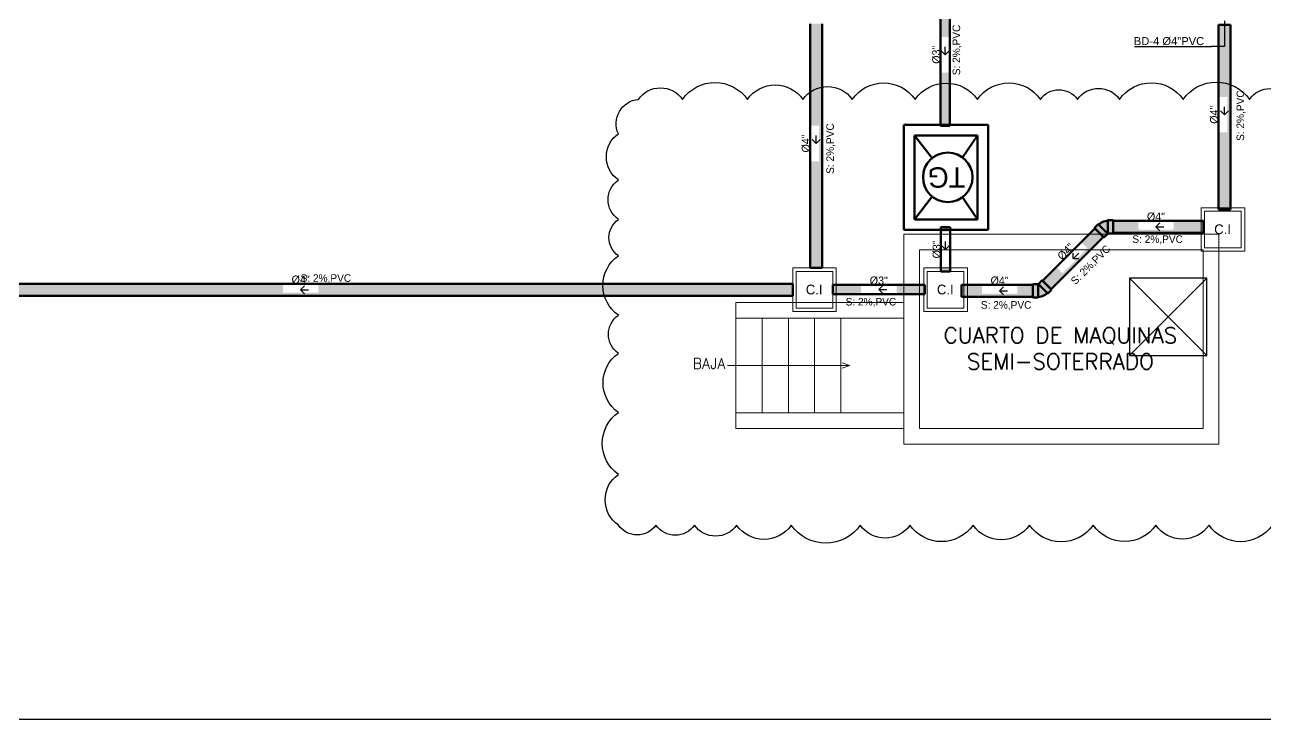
# Model space of a CAD drawing. Header units: metres. Extents: x -232 to 581, y 30 to 789.
# Drawn here: x 102.45 to 114.26, y 374.67 to 381.28 of the extents above; entities that cross this region are included whole.
import ezdxf

# ---------------------------------------------------------------- set-up
doc = ezdxf.new("R2010")
doc.units = ezdxf.units.M
doc.linetypes.add('HIDDEN2', pattern=[0.1875, 0.125, -0.0625])
for name, color, linetype, lineweight in [('000000ELEMENTOS', 252, 'Continuous', 18), ('A-FLOR', 253, 'Continuous', 0), ('baños', 140, 'Continuous', 0), ('M-Hidn-Std-Subd', 8, 'HIDDEN2', 35), ('M-Pipe-Std', 153, 'Continuous', 50), ('textos', 7, 'Continuous', 0)]:
    doc.layers.add(name, color=color, linetype=linetype, lineweight=lineweight)
for name, color, linetype in [('_electricos-Leyenda', 7, 'Continuous'), ('A-TEXT', 252, 'Continuous'), ('GEN-TEXTOS INFO', 7, 'Continuous'), ('M-SY-PIPE-STANDARD-Drenaje Ventilacion', 254, 'Continuous')]:
    doc.layers.add(name, color=color, linetype=linetype)
doc.layers.add('M-SY-PIPE-STANDARD-Drenaje Sanitario', color=7, linetype='Continuous', true_color=0x726558)
doc.layers.add('PISO', color=7, linetype='Continuous', lineweight=5, true_color=0xe6e6e6)
doc.styles.add('DS-CAST-01', font='GOTHIC.TTF', dxfattribs={"height": 3})
doc.styles.add('Schedule-Header', font='arial.ttf')
doc.styles.add('SIST.-CAST-01', font='GOTHIC.TTF', dxfattribs={"height": 2})
doc.styles.get("Standard").update_dxf_attribs({"font": 'arial.ttf'})

# ---------------------------------------------------------------- blocks, each defined once
blk = doc.blocks.new('20.03.2026 LN 09 PRIMER NIVEL ARQ')
at = {"layer": 'A-FLOR', "color": 1}
blk.add_line((5.414, -66.339), (5.414, -65.539), dxfattribs=at)
blk.add_lwpolyline([(9.864, -64.639), (7.164, -64.639), (7.164, -66.339), (9.864, -66.339)], close=True, dxfattribs=at)
at = {"layer": 'PISO', "color": 1}
for p, q in [((5.414, -65.139), (7.014, -65.139)), ((5.414, -65.139), (5.414, -66.339)), ((5.414, -65.289), (7.014, -65.289)), ((5.664, -66.189), (5.664, -65.289)), ((5.914, -66.189), (5.914, -65.289)), ((6.164, -66.189), (6.164, -65.289)), ((6.414, -66.189), (6.414, -65.289)), ((7.014, -66.189), (5.414, -66.189)), ((7.014, -66.339), (5.414, -66.339))]:
    blk.add_line(p, q, dxfattribs=at)
blk.add_lwpolyline([(7.014, -64.489), (10.014, -64.489), (10.014, -66.489), (7.014, -66.489)], close=True, dxfattribs=at)
at = {"layer": 'textos', "color": 1}
for q in [(5.334, -65.739), (6.426, -65.713), (6.426, -65.765)]:
    blk.add_line((6.501, -65.739), q, dxfattribs=at)
at = {"layer": 'baños', "color": 1, "linetype": 'Continuous'}
for tag in ['MATERIAL', 'PRODUCT', 'TRADENAME', 'MODELNUMBER']:
    blk.add_attdef(tag, (-12.061, -62.071), '', height=0.0000254, rotation=359.9999, dxfattribs=at)
at = {"layer": 'textos', "color": 1, "width": 4.62864}
for s, insert, char_height, attachment_point in [('\\pxqc;{\\Fromans|c0;CUARTO DE MAQUINAS\\PSEMI-SOTERRADO}', (10.819, -65.776), 0.15, 9), ('\\pxql;{\\Fromans|c0;BAJA}', (5.002, -65.77), 0.1, 7)]:
    blk.add_mtext(s, dxfattribs=dict(at, insert=insert, char_height=char_height, attachment_point=attachment_point))
blk = doc.blocks.new('_Open90')
at = {"color": 0, "linetype": 'ByBlock', "lineweight": -2}
for p, q in [((0, 0), (-1, 0)), ((-0.5, 0.5), (0, 0)), ((0, 0), (-0.5, -0.5))]:
    blk.add_line(p, q, dxfattribs=at)
blk = doc.blocks.new('DR 20.03.26 LN09')
at = {"layer": 'M-SY-PIPE-STANDARD-Drenaje Sanitario', "linetype": 'Continuous', "lineweight": 50}
for points in [[(-14064.73, -3071.91), (-14061.23, -3071.91), (-14061.23, -3020.63), (-14062.98, -3020.63), (-14064.73, -3020.63), (-14064.73, -3038.66), (-14061.43, -3038.66), (-14061.43, -3051.97), (-14064.73, -3051.97)], [(-14113.67, -3125.26), (-14109.17, -3125.26), (-14109.17, -3033.68), (-14111.42, -3033.68), (-14113.67, -3033.68), (-14113.67, -3071.92), (-14110.37, -3071.92), (-14110.37, -3085.22), (-14113.67, -3085.22)], [(-13960.57, -3103.33), (-13956.07, -3103.33), (-13956.07, -3034.06), (-13958.32, -3034.06), (-13960.57, -3034.06), (-13960.57, -3061.14), (-13957.27, -3061.14), (-13957.27, -3074.45), (-13960.57, -3074.45)], [(-14064.6, -3126.63), (-14061.1, -3126.63), (-14061.1, -3109.96), (-14064.6, -3109.96), (-14064.6, -3111.65), (-14061.3, -3111.65), (-14061.3, -3124.95), (-14064.6, -3124.95)], [(-14026.48, -3130.05), (-14024.88, -3131.64), (-14023.29, -3133.23), (-14003.68, -3113.62), (-14005.28, -3112.03), (-14006.87, -3110.44), (-14011.97, -3115.54), (-14009.64, -3117.87), (-14019.04, -3127.28), (-14021.37, -3124.95)], [(-14005.64, -3108.84), (-14007.05, -3110.25), (-14003.5, -3113.81), (-14002.08, -3112.4), (-14002.25, -3112.23), (-14002.21, -3112.19), (-14002.16, -3112.16), (-14002.11, -3112.14), (-14002.05, -3112.13), (-14001.99, -3112.12), (-14001.99, -3112.36), (-13999.99, -3112.36), (-13999.99, -3109.84), (-13999.99, -3107.33), (-14001.99, -3107.33), (-14001.99, -3107.56), (-14002.55, -3107.59), (-14003.09, -3107.69), (-14003.62, -3107.84), (-14004.13, -3108.05), (-14004.61, -3108.32), (-14005.06, -3108.64), (-14005.47, -3109)], [(-13999.99, -3109.84), (-13999.99, -3112.09), (-13966.16, -3112.09), (-13966.16, -3107.59), (-13977.33, -3107.59), (-13977.33, -3110.89), (-13990.63, -3110.89), (-13990.63, -3107.59), (-13999.99, -3107.59)], [(-14489.18, -3131.22), (-14489.18, -3135.72), (-14120.15, -3135.72), (-14120.15, -3131.22), (-14298.02, -3131.22), (-14298.02, -3134.52), (-14311.32, -3134.52), (-14311.32, -3131.22)], [(-14105.12, -3131.58), (-14105.12, -3135.08), (-14070.7, -3135.08), (-14070.7, -3131.58), (-14081.26, -3131.58), (-14081.26, -3134.88), (-14094.56, -3134.88), (-14094.56, -3131.58)], [(-14056.86, -3131.58), (-14056.86, -3136.08), (-14030.17, -3136.08), (-14030.17, -3133.83), (-14030.17, -3131.58), (-14035.96, -3131.58), (-14035.96, -3134.88), (-14049.26, -3134.88), (-14049.26, -3131.58)], [(-14030.17, -3131.31), (-14030.17, -3136.34), (-14028.17, -3136.34), (-14028.17, -3136.11), (-14027.61, -3136.08), (-14027.07, -3135.98), (-14026.54, -3135.83), (-14026.03, -3135.62), (-14025.55, -3135.35), (-14025.1, -3135.03), (-14024.69, -3134.67), (-14024.52, -3134.83), (-14023.11, -3133.42), (-14026.66, -3129.86), (-14028.08, -3131.27), (-14027.91, -3131.44), (-14027.97, -3131.49), (-14028.03, -3131.52), (-14028.1, -3131.54), (-14028.17, -3131.55), (-14028.17, -3131.31)]]:
    blk.add_hatch(color=251, dxfattribs=at).paths.add_polyline_path(points, flags=0)
at = {"layer": '000000ELEMENTOS', "color": 10, "linetype": 'Continuous', "lineweight": 15}
for p, q in [((-13950.71, -3102.67), (-13967.03, -3102.67)), ((-13967.03, -3102.67), (-13967.03, -3118.98)), ((-13951.99, -3103.95), (-13965.74, -3103.95)), ((-13965.74, -3103.95), (-13965.74, -3117.7)), ((-13951.99, -3117.7), (-13951.99, -3103.95)), ((-13950.71, -3118.98), (-13950.71, -3102.67)), ((-13967.03, -3118.98), (-13950.71, -3118.98)), ((-13965.74, -3117.7), (-13951.99, -3117.7)), ((-14103.84, -3125.26), (-14120.15, -3125.26)), ((-14120.15, -3125.26), (-14120.15, -3141.58)), ((-14105.12, -3126.54), (-14118.87, -3126.54)), ((-14118.87, -3126.54), (-14118.87, -3140.29)), ((-14105.12, -3140.29), (-14105.12, -3126.54)), ((-14103.84, -3141.58), (-14103.84, -3125.26)), ((-14054.69, -3125.26, -2.58), (-14071, -3125.26, -2.58)), ((-14071, -3125.26, -2.58), (-14071, -3141.58, -2.58)), ((-14055.97, -3126.54, -2.58), (-14069.72, -3126.54, -2.58)), ((-14069.72, -3126.54, -2.58), (-14069.72, -3140.29, -2.58)), ((-14055.97, -3140.29, -2.58), (-14055.97, -3126.54, -2.58)), ((-14054.69, -3141.58, -2.58), (-14054.69, -3125.26, -2.58)), ((-14120.15, -3141.58), (-14103.84, -3141.58)), ((-14118.87, -3140.29), (-14105.12, -3140.29)), ((-14071, -3141.58, -2.58), (-14054.69, -3141.58, -2.58)), ((-14069.72, -3140.29, -2.58), (-14055.97, -3140.29, -2.58))]:
    blk.add_line(p, q, dxfattribs=at)
at = {"layer": '000000ELEMENTOS'}
for p, q in [((-13967.03, -3102.67), (-13950.71, -3102.67)), ((-13967.03, -3118.98), (-13967.03, -3102.67)), ((-13965.74, -3103.95), (-13951.99, -3103.95)), ((-13965.74, -3117.7), (-13965.74, -3103.95)), ((-13951.99, -3103.95), (-13951.99, -3117.7)), ((-13950.71, -3102.67), (-13950.71, -3118.98)), ((-13950.71, -3118.98), (-13967.03, -3118.98)), ((-13951.99, -3117.7), (-13965.74, -3117.7)), ((-14120.15, -3125.26), (-14103.84, -3125.26)), ((-14120.15, -3141.58), (-14120.15, -3125.26)), ((-14118.87, -3126.54), (-14105.12, -3126.54)), ((-14118.87, -3140.29), (-14118.87, -3126.54)), ((-14105.12, -3126.54), (-14105.12, -3140.29)), ((-14103.84, -3125.26), (-14103.84, -3141.58)), ((-14071, -3125.26, -2.58), (-14054.69, -3125.26, -2.58)), ((-14071, -3141.58, -2.58), (-14071, -3125.26, -2.58)), ((-14069.72, -3126.54, -2.58), (-14055.97, -3126.54, -2.58)), ((-14069.72, -3140.29, -2.58), (-14069.72, -3126.54, -2.58)), ((-14055.97, -3126.54, -2.58), (-14055.97, -3140.29, -2.58)), ((-14054.69, -3125.26, -2.58), (-14054.69, -3141.58, -2.58)), ((-14103.84, -3141.58), (-14120.15, -3141.58)), ((-14105.12, -3140.29), (-14118.87, -3140.29)), ((-14054.69, -3141.58, -2.58), (-14071, -3141.58, -2.58)), ((-14055.97, -3140.29, -2.58), (-14069.72, -3140.29, -2.58))]:
    blk.add_line(p, q, dxfattribs=at)
at = {"layer": 'A-TEXT', "linetype": 'ByBlock', "lineweight": -2}
for p, q in [((-13958.32, -3032.56, -17.7), (-13958.32, -3042.17, -17.7)), ((-13991.99, -3042.17, -17.7), (-13963.17, -3042.17, -17.7)), ((-13958.32, -3042.17, -17.7), (-13963.17, -3042.17, -17.7))]:
    blk.add_line(p, q, dxfattribs=at)
at = {"layer": 'M-Pipe-Std'}
for p, q in [((-14078.48, -3111), (-14078.48, -3071.58)), ((-14078.48, -3071.58), (-14046.94, -3071.58)), ((-14078.48, -3071.58), (-14078.48, -3071.58, -22.1)), ((-14078.48, -3111, -22.1), (-14078.48, -3071.58, -22.1)), ((-14078.48, -3071.58, -22.1), (-14046.94, -3071.58, -22.1)), ((-14046.94, -3071.58), (-14046.94, -3111)), ((-14046.94, -3071.58), (-14046.94, -3071.58, -22.1)), ((-14046.94, -3071.58, -22.1), (-14046.94, -3111, -22.1)), ((-14067.87, -3084.02), (-14074.54, -3075.52)), ((-14074.54, -3107.06), (-14074.54, -3075.52)), ((-14074.54, -3075.52), (-14050.88, -3075.52)), ((-14056.52, -3083.79), (-14050.88, -3075.52)), ((-14050.88, -3075.52), (-14050.88, -3107.06)), ((-14067.87, -3098.47), (-14074.54, -3107.06)), ((-14056.52, -3098.7), (-14050.88, -3107.06)), ((-14046.94, -3111), (-14078.48, -3111)), ((-14078.48, -3111), (-14078.48, -3111, -22.1)), ((-14046.94, -3111, -22.1), (-14078.48, -3111, -22.1)), ((-14050.88, -3107.06), (-14074.54, -3107.06)), ((-14046.94, -3111), (-14046.94, -3111, -22.1))]:
    blk.add_line(p, q, dxfattribs=at)
blk.add_circle((-14062.04, -3091.24), 9.28, dxfattribs=at)
at = {"layer": 'M-SY-PIPE-STANDARD-Drenaje Sanitario'}
for p, q in [((-13993.92, -3129.06), (-13993.92, -3158.09)), ((-13964.9, -3129.06), (-13993.92, -3129.06)), ((-13964.9, -3158.09), (-13993.92, -3129.06)), ((-13993.92, -3158.09), (-13964.9, -3129.06)), ((-13964.9, -3158.09), (-13964.9, -3129.06)), ((-13993.92, -3158.09), (-13964.9, -3158.09))]:
    blk.add_line(p, q, dxfattribs=at)
at = {"layer": 'M-SY-PIPE-STANDARD-Drenaje Sanitario', "color": 251, "linetype": 'Continuous', "lineweight": 50}
for points in [[(-14064.73, -3020.63), (-14064.73, -3071.91)], [(-14061.23, -3071.91), (-14061.23, -3020.63)], [(-14113.67, -3033.68), (-14113.67, -3125.26)], [(-14109.17, -3125.26), (-14109.17, -3033.68)], [(-13956.07, -3034.06), (-13960.57, -3034.06)], [(-13960.57, -3034.06), (-13960.57, -3103.33)], [(-13956.07, -3103.33), (-13956.07, -3034.06)], [(-14061.23, -3071.91), (-14064.73, -3071.91)], [(-13956.07, -3103.33), (-13960.57, -3103.33)], [(-14064.6, -3126.63), (-14064.6, -3109.96)], [(-14064.6, -3109.96), (-14061.1, -3109.96)], [(-14061.1, -3109.96), (-14061.1, -3126.63)], [(-14006.87, -3110.44), (-14026.48, -3130.05)], [(-14005.64, -3108.84), (-14007.05, -3110.25)], [(-14007.05, -3110.25), (-14003.5, -3113.81)], [(-14003.68, -3113.62), (-14006.87, -3110.44)], [(-14002.08, -3112.4), (-14005.64, -3108.84)], [(-14005.47, -3109), (-14005.06, -3108.64), (-14004.61, -3108.32), (-14004.13, -3108.05), (-14003.62, -3107.84), (-14003.09, -3107.69), (-14002.55, -3107.59), (-14001.99, -3107.56)], [(-14002.25, -3112.23), (-14005.47, -3109)], [(-14001.99, -3107.33), (-14001.99, -3109.84)], [(-13999.99, -3107.33), (-14001.99, -3107.33)], [(-14001.99, -3107.56), (-14001.99, -3112.12)], [(-14001.99, -3109.84), (-14001.99, -3112.36)], [(-13999.99, -3109.84), (-13999.99, -3107.33)], [(-13966.16, -3107.59), (-13999.99, -3107.59)], [(-13999.99, -3107.59), (-13999.99, -3112.09)], [(-13999.99, -3112.36), (-13999.99, -3109.84)], [(-13966.16, -3107.59), (-13966.16, -3112.09)], [(-14023.29, -3133.23), (-14003.68, -3113.62)], [(-14002.08, -3112.4), (-14003.5, -3113.81)], [(-14001.99, -3112.12), (-14002.05, -3112.13), (-14002.11, -3112.14), (-14002.16, -3112.16), (-14002.21, -3112.19), (-14002.25, -3112.23)], [(-13999.99, -3112.36), (-14001.99, -3112.36)], [(-13999.99, -3112.09), (-13966.16, -3112.09)], [(-14109.17, -3125.26), (-14113.67, -3125.26)], [(-14061.1, -3126.63), (-14064.6, -3126.63)], [(-14489.18, -3131.22), (-14120.15, -3131.22)], [(-14120.15, -3131.22), (-14120.15, -3135.72)], [(-14105.12, -3131.58), (-14070.7, -3131.58)], [(-14105.12, -3135.08), (-14105.12, -3131.58)], [(-14070.7, -3131.58), (-14070.7, -3135.08)], [(-14030.17, -3131.58), (-14056.86, -3131.58)], [(-14056.86, -3136.08), (-14056.86, -3131.58)], [(-14030.17, -3131.31), (-14030.17, -3136.34)], [(-14028.17, -3131.31), (-14030.17, -3131.31)], [(-14030.17, -3136.08), (-14030.17, -3131.58)], [(-14028.17, -3136.34), (-14028.17, -3131.31)], [(-14028.17, -3131.55), (-14028.1, -3131.54), (-14028.03, -3131.52), (-14027.97, -3131.49), (-14027.91, -3131.44)], [(-14028.17, -3136.11), (-14028.17, -3131.55)], [(-14026.66, -3129.86), (-14028.08, -3131.27)], [(-14028.08, -3131.27), (-14024.52, -3134.83)], [(-14027.91, -3131.44), (-14024.69, -3134.67)], [(-14023.11, -3133.42), (-14026.66, -3129.86)], [(-14026.48, -3130.05), (-14023.29, -3133.23)], [(-14023.11, -3133.42), (-14024.52, -3134.83)], [(-14120.15, -3135.72), (-14489.18, -3135.72)], [(-14070.7, -3135.08), (-14105.12, -3135.08)], [(-14056.86, -3136.08), (-14030.17, -3136.08)], [(-14028.17, -3136.34), (-14030.17, -3136.34)], [(-14024.69, -3134.67), (-14025.1, -3135.03), (-14025.55, -3135.35), (-14026.03, -3135.62), (-14026.54, -3135.83), (-14027.07, -3135.98), (-14027.61, -3136.08), (-14028.17, -3136.11)]]:
    blk.add_lwpolyline(points, dxfattribs=at)
at = {"layer": 'M-SY-PIPE-STANDARD-Drenaje Sanitario', "color": 251, "linetype": 'Continuous', "lineweight": -3}
for p, xscale, yscale, zscale, rotation in [((-13958.32, -3067.8), 3, 3, 3, 270), ((-13983.98, -3109.84), 3, 3, 3, 180), ((-14015.08, -3121.84), 3.000000000000002, 3.000000000000002, 3.000000000000002, 225.0000000000035), ((-14304.67, -3133.47), 3, 3, 3, 180), ((-14087.91, -3133.33), 3, 3, 3, 180), ((-14042.61, -3133.83), 3, 3, 3, 180)]:
    blk.add_blockref('_Open90', p, dxfattribs=dict(at, xscale=xscale, yscale=yscale, zscale=zscale, rotation=rotation))
at = {"layer": 'M-SY-PIPE-STANDARD-Drenaje Ventilacion', "color": 254, "linetype": 'Continuous', "lineweight": -3, "xscale": 3, "yscale": 3, "zscale": 3, "rotation": 270}
for p in [(-14062.98, -3045.31), (-14111.42, -3078.57), (-14062.85, -3118.3)]:
    blk.add_blockref('_Open90', p, dxfattribs=at)
at = {"layer": '000000ELEMENTOS', "style": 'SIST.-CAST-01'}
for p in [(-13962.15, -3112.57), (-14115.27, -3135.16), (-14066.12, -3135.16, -2.58)]:
    blk.add_text('C.I', height=3.673, dxfattribs=at).set_placement(p)
at = {"layer": 'A-TEXT', "style": 'Schedule-Header'}
blk.add_text('BD-4 Ø4"PVC', height=3, dxfattribs=at).set_placement((-13992.29, -3041.68, -17.7))
at = {"layer": 'GEN-TEXTOS INFO', "style": 'SIST.-CAST-01'}
for rotation, p in [(90, (-14057.4, -3052.98)), (90, (-13950.93, -3077.62)), (90, (-14104.74, -3089.96)), (45, (-14014.22, -3131.77))]:
    blk.add_text('S: 2%%%,PVC', height=2.8354, rotation=rotation, dxfattribs=at).set_placement(p)
for p in [(-13992.84, -3115.87), (-14304.69, -3130.45), (-14100.34, -3139.32), (-14049.63, -3140.53)]:
    blk.add_text('S: 2%%%,PVC', height=2.8354, dxfattribs=at).set_placement(p)
at = {"layer": 'M-Hidn-Std-Subd', "style": 'SIST.-CAST-01'}
blk.add_text('TG', height=7.661, rotation=180, dxfattribs=at).set_placement((-14055.43, -3087.49))
at = {"layer": 'M-SY-PIPE-STANDARD-Drenaje Sanitario', "color": 251, "linetype": 'Continuous', "lineweight": -3, "char_height": 3, "attachment_point": 5, "style": 'DS-CAST-01'}
for insert, rotation in [((-13962.14, -3067.8), 90), ((-14017.78, -3119.13), 45)]:
    blk.add_mtext('%%C4"', dxfattribs=dict(at, insert=insert, rotation=rotation))
for s, insert in [('%%C4"', (-13983.98, -3106.02)), ('%%C4"', (-14304.67, -3129.65)), ('%%C3"', (-14087.91, -3130.01)), ('%%C4"', (-14042.61, -3130.01))]:
    blk.add_mtext(s, dxfattribs=dict(at, insert=insert))
at = {"layer": 'M-SY-PIPE-STANDARD-Drenaje Ventilacion', "color": 254, "linetype": 'Continuous', "lineweight": -3, "char_height": 3, "attachment_point": 5, "rotation": 90, "style": 'DS-CAST-01'}
for s, insert in [('%%C3"', (-14066.3, -3045.31)), ('%%C4"', (-14115.24, -3078.57)), ('%%C3"', (-14066.17, -3118.3))]:
    blk.add_mtext(s, dxfattribs=dict(at, insert=insert))

msp = doc.modelspace()

# ---------------------------------------------------------------- linework, layer by layer
at = {"color": 6}
msp.add_lwpolyline([(114.324, 376.515, -0.520567), (113.721, 376.515, -0.520567), (113.215, 376.515, -0.520567), (112.619, 376.515, -0.520567), (112.011, 376.515, -0.520567), (111.475, 376.515, -0.520567), (110.874, 376.515, -0.520567), (110.401, 376.515, -0.520567), (109.744, 376.515, -0.520567), (109.224, 376.515, -0.520567), (108.822, 376.515, -0.520567), (108.456, 376.515, -0.520567), (108.098, 376.515, -0.520567), (108.098, 376.999, -0.520567), (108.098, 377.589, -0.520567), (108.098, 378.151, -0.520567), (108.098, 378.515, -0.520567), (108.098, 379.081, -0.520567), (108.098, 379.426, -0.520567), (108.098, 379.802, -0.520567), (108.098, 380.242, -0.520567), (108.288, 380.57, -0.520567), (108.709, 380.57, -0.520567), (109.326, 380.57, -0.520567), (109.855, 380.57, -0.520567), (110.324, 380.57, -0.520567), (110.923, 380.57, -0.520567), (111.516, 380.57, -0.520567), (112.116, 380.57, -0.520567), (112.468, 380.57, -0.520567), (112.87, 380.57, -0.520567), (113.475, 380.57, -0.520567), (114.106, 380.57, -0.520567), (114.501, 380.57, -0.520567)], format="xyb", dxfattribs=at)
at = {"layer": '_electricos-Leyenda'}
msp.add_line((23.375, 374.668), (581.349, 374.668), dxfattribs=at)

# ---------------------------------------------------------------- block references
at = {"color": 1}
msp.add_blockref('20.03.2026 LN 09 PRIMER NIVEL ARQ', (103.802, 443.775), dxfattribs=at)
at = {"layer": 'M-SY-PIPE-STANDARD-Drenaje Sanitario', "xscale": 0.02539304808409144, "yscale": 0.02539304808409144, "zscale": 0.02539304808409144}
msp.add_blockref('DR 20.03.26 LN09', (468.312, 458.324), dxfattribs=at)

doc.saveas('drawing.dxf')
